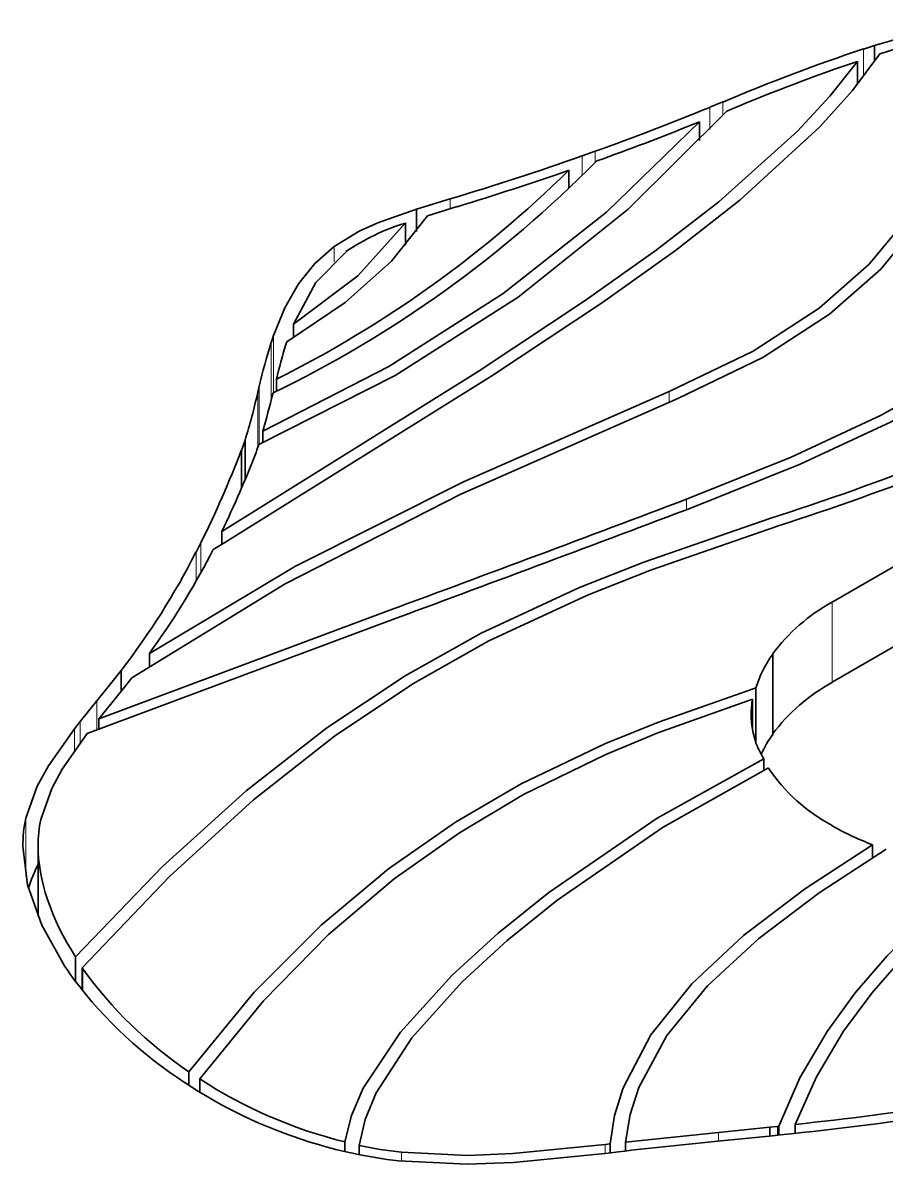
# Model space of a CAD drawing. Extents: x 145 to 857, y 42 to 790.
# Drawn here: x 709.55 to 713.95, y 623.97 to 629.78 of the extents above; entities that cross this region are included whole.
import ezdxf

# ---------------------------------------------------------------- set-up
doc = ezdxf.new("R2010")
doc.units = 0

msp = doc.modelspace()

# ---------------------------------------------------------------- linework, layer by layer
at = {"color": 7, "lineweight": 35, "ltscale": 0.001481}
msp.add_line((713.8912, 629.6675), (713.8347, 629.6498), dxfattribs=at)
at = {"color": 7, "lineweight": 13, "ltscale": 0.003496}
msp.add_line((713.8347, 629.6498), (713.8347, 629.5099), dxfattribs=at)
at = {"color": 7, "lineweight": 35, "ltscale": 0.002023}
msp.add_line((713.8912, 629.6675), (713.8912, 629.5865), dxfattribs=at)
at = {"color": 7, "lineweight": 35, "ltscale": 0.00024905}
msp.add_line((713.9182, 629.6254), (713.9277, 629.6283), dxfattribs=at)
at = {"color": 7, "lineweight": 35, "ltscale": 0.002907}
msp.add_line((713.804, 629.5869), (713.804, 629.4706), dxfattribs=at)
at = {"color": 7, "lineweight": 35, "ltscale": 0.001802}
msp.add_line((713.1189, 629.3805), (713.0522, 629.353), dxfattribs=at)
at = {"color": 7, "lineweight": 13, "ltscale": 0.002834}
msp.add_line((713.0522, 629.353), (713.0522, 629.2397), dxfattribs=at)
at = {"color": 7, "lineweight": 13, "ltscale": 0.001706}
msp.add_line((713.1189, 629.3805), (713.1189, 629.3123), dxfattribs=at)
at = {"color": 7, "lineweight": 35, "ltscale": 0.000675263}
msp.add_line((713.1385, 629.334), (713.1635, 629.3444), dxfattribs=at)
at = {"color": 7, "lineweight": 35, "ltscale": 0.002396}
msp.add_line((712.9995, 629.2795), (712.9995, 629.1837), dxfattribs=at)
at = {"color": 7, "lineweight": 35, "ltscale": 0.001746}
msp.add_line((712.4683, 629.129), (712.4026, 629.1053), dxfattribs=at)
at = {"color": 7, "lineweight": 13, "ltscale": 0.002483}
msp.add_line((712.4026, 629.1053), (712.4026, 629.006), dxfattribs=at)
at = {"color": 7, "lineweight": 13, "ltscale": 0.00145}
msp.add_line((712.4683, 629.129), (712.4683, 629.071), dxfattribs=at)
at = {"color": 7, "lineweight": 35, "ltscale": 0.000855724}
msp.add_line((712.4769, 629.0797), (712.5092, 629.0912), dxfattribs=at)
at = {"color": 7, "lineweight": 35, "ltscale": 0.002271}
msp.add_line((712.3353, 629.0323), (712.3353, 628.9415), dxfattribs=at)
at = {"color": 7, "lineweight": 35, "ltscale": 0.004505}
msp.add_line((711.7307, 628.8865), (711.5583, 628.8339), dxfattribs=at)
at = {"color": 7, "lineweight": 13, "ltscale": 0.00126}
msp.add_line((711.7307, 628.8865), (711.7307, 628.8361), dxfattribs=at)
at = {"color": 7, "lineweight": 35, "ltscale": 0.002835}
msp.add_line((711.5583, 628.8339), (711.5583, 628.7205), dxfattribs=at)
at = {"color": 7, "lineweight": 35, "ltscale": 0.003966}
msp.add_line((711.6147, 628.8009), (711.7665, 628.847), dxfattribs=at)
at = {"color": 7, "lineweight": 35, "ltscale": 0.002837}
msp.add_line((711.5036, 628.7645), (711.5036, 628.651), dxfattribs=at)
at = {"color": 7, "lineweight": 13, "ltscale": 0.001974}
msp.add_line((711.1391, 628.6448), (711.1391, 628.5658), dxfattribs=at)
at = {"color": 7, "lineweight": 35, "ltscale": 0.001709}
for p, q in [((710.9332, 628.2479), (710.9332, 628.1796)), ((710.399, 624.4409), (710.399, 624.3725))]:
    msp.add_line(p, q, dxfattribs=at)
at = {"color": 7, "lineweight": 35, "ltscale": 0.000992072}
msp.add_line((710.8308, 628.1903), (710.8183, 628.1526), dxfattribs=at)
at = {"color": 7, "lineweight": 13, "ltscale": 0.007265}
msp.add_line((710.8308, 628.1903), (710.8308, 627.8997), dxfattribs=at)
at = {"color": 7, "lineweight": 13, "ltscale": 0.007362}
msp.add_line((710.8183, 628.1526), (710.8183, 627.8582), dxfattribs=at)
at = {"color": 7, "lineweight": 35, "ltscale": 0.00037637}
msp.add_line((710.8939, 628.1446), (710.8987, 628.1589), dxfattribs=at)
at = {"color": 7, "lineweight": 35, "ltscale": 0.061499}
for p, q in [((715.8058, 628.063), (713.6755, 626.8331)), ((715.8058, 627.6548), (713.6755, 626.4248))]:
    msp.add_line(p, q, dxfattribs=at)
at = {"color": 7, "lineweight": 35, "ltscale": 0.001532}
msp.add_line((710.8461, 627.9684), (710.8461, 627.9071), dxfattribs=at)
at = {"color": 7, "lineweight": 35, "ltscale": 0.000837195}
msp.add_line((710.7585, 627.9325), (710.7508, 627.8999), dxfattribs=at)
at = {"color": 7, "lineweight": 13, "ltscale": 0.007005}
msp.add_line((710.7508, 627.8999), (710.7508, 627.6197), dxfattribs=at)
at = {"color": 7, "lineweight": 13, "ltscale": 0.007382}
msp.add_line((710.7585, 627.9325), (710.7585, 627.6372), dxfattribs=at)
at = {"color": 7, "lineweight": 35, "ltscale": 0.000118056}
msp.add_line((710.827, 627.8939), (710.8282, 627.8984), dxfattribs=at)
at = {"color": 7, "lineweight": 13, "ltscale": 0.001367}
msp.add_line((712.8453, 627.9053), (712.8453, 627.8506), dxfattribs=at)
at = {"color": 7, "lineweight": 35, "ltscale": 0.001386}
msp.add_line((710.686, 627.658), (710.6672, 627.6058), dxfattribs=at)
at = {"color": 7, "lineweight": 35, "ltscale": 0.005057}
msp.add_line((710.686, 627.658), (710.686, 627.4557), dxfattribs=at)
at = {"color": 7, "lineweight": 35, "ltscale": 0.001454}
msp.add_line((710.7758, 627.7032), (710.7758, 627.645), dxfattribs=at)
at = {"color": 7, "lineweight": 35, "ltscale": 0.004857}
msp.add_line((710.6672, 627.6058), (710.6672, 627.4116), dxfattribs=at)
at = {"color": 7, "lineweight": 35, "ltscale": 0.00032866}
msp.add_line((710.7422, 627.5957), (710.7466, 627.6081), dxfattribs=at)
at = {"color": 7, "lineweight": 35, "ltscale": 0.000751953}
msp.add_line((710.7466, 627.6081), (710.7568, 627.6364), dxfattribs=at)
at = {"color": 7, "lineweight": 13, "ltscale": 0.001324}
msp.add_line((712.9338, 627.3567), (712.9338, 627.3037), dxfattribs=at)
at = {"color": 7, "lineweight": 35, "ltscale": 0.001622}
msp.add_line((710.5674, 627.1926), (710.5674, 627.1277), dxfattribs=at)
at = {"color": 7, "lineweight": 35, "ltscale": 0.001348}
msp.add_line((710.4607, 627.1349), (710.4363, 627.0869), dxfattribs=at)
at = {"color": 7, "lineweight": 13, "ltscale": 0.003828}
msp.add_line((710.4607, 627.1349), (710.4607, 626.9818), dxfattribs=at)
at = {"color": 7, "lineweight": 35, "ltscale": 0.001733}
msp.add_line((710.5234, 627.1005), (710.5825, 627.1369), dxfattribs=at)
at = {"color": 7, "lineweight": 13, "ltscale": 0.003711}
msp.add_line((710.4363, 627.0869), (710.4363, 626.9384), dxfattribs=at)
at = {"color": 7, "lineweight": 35, "ltscale": 0.000737017}
msp.add_line((710.51, 627.0743), (710.5234, 627.1005), dxfattribs=at)
at = {"color": 7, "lineweight": 13, "ltscale": 0.010207}
msp.add_line((713.6755, 626.8331), (713.6755, 626.4248), dxfattribs=at)
at = {"color": 7, "lineweight": 35, "ltscale": 0.039418}
msp.add_line((711.4186, 626.7896), (709.9415, 626.2383), dxfattribs=at)
at = {"color": 7, "lineweight": 35, "ltscale": 0.042115}
msp.add_line((709.8821, 626.1632), (711.4603, 626.7523), dxfattribs=at)
at = {"color": 7, "lineweight": 35, "ltscale": 0.001634}
msp.add_line((710.1989, 626.5714), (710.1989, 626.506), dxfattribs=at)
at = {"color": 7, "lineweight": 35, "ltscale": 0.010207}
msp.add_line((713.3727, 626.5676), (713.3727, 626.1594), dxfattribs=at)
at = {"color": 7, "lineweight": 35, "ltscale": 0.002161}
msp.add_line((710.0557, 626.4854), (710.0018, 626.4177), dxfattribs=at)
at = {"color": 7, "lineweight": 35, "ltscale": 0.002657}
msp.add_line((710.0557, 626.4854), (710.0557, 626.3791), dxfattribs=at)
at = {"color": 7, "lineweight": 35, "ltscale": 0.001543}
msp.add_line((710.0719, 626.3991), (710.1103, 626.4474), dxfattribs=at)
at = {"color": 7, "lineweight": 35, "ltscale": 0.002797}
msp.add_line((710.0018, 626.4177), (709.9313, 626.3309), dxfattribs=at)
at = {"color": 7, "lineweight": 35, "ltscale": 0.00281}
msp.add_line((710.0011, 626.3118), (710.0719, 626.3991), dxfattribs=at)
at = {"color": 7, "lineweight": 35, "ltscale": 0.000238369}
msp.add_line((713.2876, 626.3959), (713.2786, 626.3928), dxfattribs=at)
at = {"color": 7, "lineweight": 35, "ltscale": 0.007039}
msp.add_line((713.2876, 626.3959), (713.2876, 626.1143), dxfattribs=at)
at = {"color": 7, "lineweight": 35, "ltscale": 0.003384}
msp.add_line((709.9313, 626.3309), (709.8463, 626.2255), dxfattribs=at)
at = {"color": 7, "lineweight": 13, "ltscale": 0.003729}
msp.add_line((709.9313, 626.3309), (709.9313, 626.1817), dxfattribs=at)
at = {"color": 7, "lineweight": 35, "ltscale": 0.002367}
msp.add_line((709.9415, 626.2383), (710.0011, 626.3118), dxfattribs=at)
at = {"color": 7, "lineweight": 35, "ltscale": 0.003886}
msp.add_line((713.2702, 626.3385), (713.2702, 626.183), dxfattribs=at)
at = {"color": 7, "lineweight": 35, "ltscale": 0.001199}
msp.add_line((709.8463, 626.2255), (709.8168, 626.1877), dxfattribs=at)
at = {"color": 7, "lineweight": 13, "ltscale": 0.002742}
msp.add_line((709.8463, 626.2255), (709.8463, 626.1158), dxfattribs=at)
at = {"color": 7, "lineweight": 35, "ltscale": 0.00132}
msp.add_line((709.9415, 626.2383), (709.9415, 626.1855), dxfattribs=at)
at = {"color": 7, "lineweight": 13, "ltscale": 0.002814}
msp.add_line((709.8168, 626.1877), (709.8168, 626.0751), dxfattribs=at)
at = {"color": 7, "lineweight": 35, "ltscale": 0.001448}
msp.add_line((713.3272, 626.0342), (713.3272, 625.9763), dxfattribs=at)
at = {"color": 7, "lineweight": 13, "ltscale": 0.007384}
msp.add_line((709.5697, 625.7317), (709.5697, 625.4363), dxfattribs=at)
at = {"color": 7, "lineweight": 35, "ltscale": 0.009012}
msp.add_line((709.6318, 625.5923), (709.6318, 625.2319), dxfattribs=at)
at = {"color": 7, "lineweight": 35, "ltscale": 0.001639}
msp.add_line((713.8807, 625.597), (713.8807, 625.5315), dxfattribs=at)
at = {"color": 7, "lineweight": 35, "ltscale": 0.000848582}
msp.add_line((709.7692, 624.9774), (709.7883, 624.9493), dxfattribs=at)
at = {"color": 7, "lineweight": 35, "ltscale": 0.003099}
msp.add_line((709.8226, 625.0258), (709.8226, 624.9019), dxfattribs=at)
at = {"color": 7, "lineweight": 35, "ltscale": 0.000114268}
msp.add_line((709.86, 624.9657), (709.8575, 624.9695), dxfattribs=at)
at = {"color": 7, "lineweight": 35, "ltscale": 0.002821}
msp.add_line((709.8575, 624.9695), (709.8575, 624.8566), dxfattribs=at)
at = {"color": 7, "lineweight": 13, "ltscale": 0.002808}
msp.add_line((709.86, 624.9657), (709.86, 624.8534), dxfattribs=at)
at = {"color": 7, "lineweight": 35, "ltscale": 0.000852771}
msp.add_line((710.3436, 624.4094), (710.3719, 624.3903), dxfattribs=at)
at = {"color": 7, "lineweight": 35, "ltscale": 0.00168}
msp.add_line((710.4551, 624.4044), (710.4551, 624.3372), dxfattribs=at)
at = {"color": 7, "lineweight": 35, "ltscale": 0.006576}
msp.add_line((713.3583, 624.1588), (713.0966, 624.1323), dxfattribs=at)
at = {"color": 7, "lineweight": 35, "ltscale": 0.000994041}
msp.add_line((713.3979, 624.1628), (713.3583, 624.1588), dxfattribs=at)
at = {"color": 7, "lineweight": 35, "ltscale": 0.001132}
for p, q in [((713.3583, 624.1588), (713.3583, 624.1135)), ((713.4036, 624.1635), (713.4036, 624.1182))]:
    msp.add_line(p, q, dxfattribs=at)
at = {"color": 7, "lineweight": 35, "ltscale": 0.000144411}
msp.add_line((713.4036, 624.1635), (713.3979, 624.1628), dxfattribs=at)
at = {"color": 7, "lineweight": 13, "ltscale": 0.001131}
for p, q in [((713.3979, 624.1628), (713.3979, 624.1176)), ((713.0966, 624.1323), (713.0966, 624.087))]:
    msp.add_line(p, q, dxfattribs=at)
at = {"color": 7, "lineweight": 35, "ltscale": 0.001135}
msp.add_line((713.4863, 624.1724), (713.4863, 624.127), dxfattribs=at)
at = {"color": 7, "lineweight": 35, "ltscale": 0.011904}
msp.add_line((713.0966, 624.1323), (712.6231, 624.0823), dxfattribs=at)
at = {"color": 7, "lineweight": 35, "ltscale": 0.00659}
msp.add_line((713.1097, 624.0884), (713.372, 624.1149), dxfattribs=at)
at = {"color": 7, "lineweight": 35, "ltscale": 0.000988129}
msp.add_line((713.372, 624.1149), (713.4113, 624.119), dxfattribs=at)
at = {"color": 7, "lineweight": 35, "ltscale": 0.001231}
msp.add_line((711.1935, 624.084), (711.1935, 624.0347), dxfattribs=at)
at = {"color": 7, "lineweight": 35, "ltscale": 0.001187}
msp.add_line((711.2672, 624.066), (711.2672, 624.0186), dxfattribs=at)
at = {"color": 7, "lineweight": 35, "ltscale": 0.000636304}
msp.add_line((712.5444, 624.0734), (712.5191, 624.0703), dxfattribs=at)
at = {"color": 7, "lineweight": 13, "ltscale": 0.001135}
msp.add_line((712.5191, 624.0703), (712.5191, 624.0249), dxfattribs=at)
at = {"color": 7, "lineweight": 35, "ltscale": 0.001134}
msp.add_line((712.5444, 624.0734), (712.5444, 624.028), dxfattribs=at)
at = {"color": 7, "lineweight": 35, "ltscale": 0.001123}
msp.add_line((712.6231, 624.0823), (712.6231, 624.0374), dxfattribs=at)
at = {"color": 7, "lineweight": 35, "ltscale": 0.001031}
msp.add_line((711.1929, 624.0349), (711.2332, 624.0257), dxfattribs=at)
at = {"color": 7, "lineweight": 13, "ltscale": 0.001128}
msp.add_line((711.4822, 624.0306), (711.4822, 623.9855), dxfattribs=at)
at = {"color": 7, "lineweight": 35, "ltscale": 0.001328}
msp.add_line((712.5345, 624.0269), (712.5872, 624.0331), dxfattribs=at)
at = {"color": 7, "lineweight": 35}
for points in [[(712.8901, 627.8693), (713.3224, 628.0781), (713.6628, 628.3), (713.9228, 628.5292), (714.1133, 628.7601), (714.2454, 628.9872), (714.35, 629.2743), (714.3862, 629.4498), (714.4129, 629.7451)], [(714.3351, 629.7297), (714.3074, 629.4324), (714.2717, 629.2618), (714.1706, 628.9873), (714.0447, 628.7723), (713.8647, 628.5544), (713.6094, 628.3297), (713.2734, 628.1117), (712.8453, 627.9053)], [(710.5825, 627.1369), (711.9426, 627.9851), (712.5068, 628.3593), (712.8785, 628.6245), (713.2059, 628.8804), (713.613, 629.254), (713.7784, 629.4393), (713.9182, 629.6254)], [(713.804, 629.5869), (713.6631, 629.4091), (713.4985, 629.2315), (713.0981, 628.8721), (712.7789, 628.6252), (712.4183, 628.3691), (711.8736, 628.008), (710.5674, 627.1926)], [(710.7568, 627.6364), (711.4504, 627.9876), (712.0759, 628.3857), (712.6373, 628.8335), (713.1385, 629.334)], [(712.9995, 629.2795), (712.526, 628.8188), (711.9998, 628.4041), (711.4175, 628.033), (710.7758, 627.7032)], [(714.9206, 628.9326), (714.8934, 628.7176), (714.813, 628.5178), (714.6815, 628.3309), (714.5506, 628.1979), (714.3929, 628.0699), (714.1759, 627.9256), (713.9249, 627.7854), (713.4667, 627.5706), (712.9338, 627.3567)], [(712.976, 627.3197), (713.5132, 627.5352), (713.9761, 627.7516), (714.2372, 627.897), (714.4625, 628.0468), (714.623, 628.1772), (714.7564, 628.313), (714.8904, 628.5037), (714.9722, 628.7077), (715, 628.9271)], [(711.5583, 628.8339), (711.3624, 628.7648), (711.267, 628.722), (711.1391, 628.6448)], [(710.8987, 628.1589), (711.1962, 628.3586), (711.4311, 628.5693), (711.6147, 628.8009)], [(711.5036, 628.7645), (711.2607, 628.4941), (710.9332, 628.2479)], [(711.1391, 628.6448), (711.0414, 628.5576), (710.9583, 628.4542), (710.8886, 628.3324), (710.8308, 628.1903)], [(710.9332, 628.2479), (711.0471, 628.46), (711.2003, 628.6176)], [(712.8453, 627.9053), (711.7986, 627.4462), (710.9434, 627.0152), (710.1989, 626.5714)], [(710.1103, 626.4474), (710.8907, 626.9257), (711.7847, 627.3829), (712.8901, 627.8693)], [(713.3578, 627.258), (712.7167, 627.0357), (712.3898, 626.9072), (711.8884, 626.6746), (711.5014, 626.4572), (711.103, 626.1928), (710.6916, 625.8723), (710.2654, 625.4863), (709.8226, 625.0258)], [(709.8575, 624.9695), (710.3018, 625.4358), (710.7291, 625.8261), (711.1414, 626.1498), (711.5403, 626.4164), (711.9276, 626.6352), (712.429, 626.8687), (712.7557, 626.9973), (713.3965, 627.2195)], [(713.2786, 626.3928), (712.7907, 626.2209), (712.5209, 626.1119), (712.0923, 625.9068), (711.7578, 625.7119), (711.4168, 625.4744), (711.0737, 625.1877), (710.733, 624.8455), (710.399, 624.4409)], [(710.4551, 624.4044), (710.78, 624.802), (711.1116, 625.1394), (711.4455, 625.4227), (711.7777, 625.6584), (712.1042, 625.8525), (712.5234, 626.0575), (712.7883, 626.1666), (713.2702, 626.3385)], [(709.8168, 626.1877), (709.6846, 625.9996), (709.628, 625.8962), (709.5697, 625.7317)], [(709.6459, 625.7262), (709.7014, 625.8829), (709.7554, 625.982), (709.8821, 626.1632)], [(713.3272, 626.0342), (712.7841, 625.7317), (712.2333, 625.354), (711.9756, 625.1467), (711.7406, 624.9325), (711.4771, 624.6427), (711.2882, 624.3568), (711.2279, 624.2181), (711.1935, 624.084)], [(711.2672, 624.066), (711.2979, 624.1972), (711.3544, 624.3329), (711.5356, 624.6133), (711.7914, 624.8981), (712.0208, 625.109), (712.2732, 625.3134), (712.8147, 625.6871), (713.3511, 625.9883)], [(709.5546, 625.5893), (709.5789, 625.3937), (709.6509, 625.1879), (709.7692, 624.9774)], [(713.8807, 625.597), (713.5347, 625.3709), (713.2247, 625.1349), (712.9608, 624.8881), (712.7527, 624.6296), (712.6106, 624.3583), (712.5674, 624.2176), (712.5444, 624.0734)], [(712.6231, 624.0823), (712.6473, 624.2229), (712.6912, 624.3602), (712.8335, 624.6253), (713.0403, 624.8784), (713.3019, 625.1204), (713.6085, 625.3522), (713.9504, 625.5746)], [(714.4325, 625.4704), (714.184, 625.2576), (713.9554, 625.0306), (713.7932, 624.8423), (713.6493, 624.6452), (713.5112, 624.4102), (713.4036, 624.1635)], [(713.4863, 624.1724), (713.5951, 624.4157), (713.734, 624.6476), (713.8771, 624.8406), (714.0377, 625.0251), (714.2671, 625.2505), (714.5164, 625.4618)], [(712.5191, 624.0703), (712.0495, 624.0238), (711.8197, 624.0146), (711.4822, 624.0306)], [(711.4672, 623.987), (711.8171, 623.9702), (712.0537, 623.9794), (712.5345, 624.0269)]]:
    msp.add_lwpolyline(points, dxfattribs=at)
for centre, radius, start, end in [((715.0723, 625.8663), 3.9803, 100.23563, 107.261), ((715.0737, 625.89), 3.9101, 100.88885, 107.04415), ((716.7031, 620.9725), 9.1394, 108.29171, 113.08765), ((717.0284, 620.1274), 9.9942, 108.82283, 112.75003), ((707.8389, 642.0721), 13.7462, 289.68064, 292.28773), ((707.8273, 641.9998), 13.7316, 289.93532, 292.12728), ((707.5181, 642.9609), 14.6913, 286.66283, 289.41884), ((708.2239, 633.2693), 5.9695, 295.86822, 315.42983), ((708.202, 633.239), 5.8971, 296.6417, 314.4955), ((707.4661, 642.9881), 14.7807, 286.91466, 289.23351), ((711.8306, 627.6905), 1.1218, 106.93265, 124.2087), ((713.6826, 627.2597), 3.0004, 162.68472, 167.04269), ((713.5118, 627.3431), 2.738, 162.97767, 166.79928), ((707.9042, 628.5271), 2.9146, 342.64998, 347.57464), ((707.172, 628.7744), 3.7596, 343.44647, 346.45613), ((705.7561, 629.4776), 5.2556, 333.52898, 339.13691), ((705.6864, 629.5497), 5.4204, 334.2234, 338.86912), ((709.1302, 640.4724), 13.8735, 287.74102, 291.44131), ((709.1217, 640.5717), 14.0191, 287.7529, 291.43864), ((619.9354, 873.6542), 263.2702, 290.333737, 290.68584), ((621.9805, 868.2212), 257.5146, 290.332931, 290.693019), ((707.0138, 628.8293), 3.8403, 322.38397, 333.0188), ((707.0531, 628.8674), 3.8944, 323.87507, 332.58309), ((714.1172, 626.0193), 0.9252, 118.49451, 143.62897), ((713.8389, 626.2298), 0.5757, 144.07296, 163.24171), ((714.1172, 625.6111), 0.9252, 118.49451, 143.62897), ((713.7079, 626.2607), 0.4446, 169.92422, 179.97442), ((713.7302, 626.263), 0.4669, 180.25876, 198.97183), ((713.8235, 625.8304), 0.558, 143.87777, 155.9009), ((713.8665, 626.3555), 0.6275, 202.91789, 210.78907), ((714.1115, 626.5048), 0.92, 214.19426, 241.74422), ((710.2098, 625.592), 0.6552, 167.68899, 180.23124), ((710.2518, 625.5949), 0.6199, 167.77656, 180.24001), ((714.4009, 626.9703), 1.4684, 240.39428, 249.25364), ((710.3806, 625.1251), 0.8355, 153.6536, 162.56585), ((711.567, 626.2274), 2.1908, 215.69833, 236.06056), ((711.5963, 626.2133), 2.1385, 215.69947, 235.96021), ((711.7825, 626.4518), 2.4401, 237.04259, 256.03211), ((711.7715, 626.4898), 2.5233, 236.3097, 240.01842), ((711.7557, 626.4595), 2.4891, 239.98654, 256.93411), ((712.0878, 637.8834), 13.7818, 275.82353, 279.168), ((711.9393, 639.0452), 14.9983, 275.6324, 279.07547), ((711.7379, 626.2476), 2.2317, 257.8246, 263.42301), ((715.6379, 597.5736), 26.6349, 95.44659, 96.57692), ((711.7374, 626.3483), 2.3767, 257.75197, 263.4744)]:
    msp.add_arc(centre, radius, start, end, dxfattribs=at)
msp.add_ellipse((710.9834, 625.0778), major_axis=(1.268, -0.8167), ratio=0.572992, start_param=3.495197, end_param=4.032897, dxfattribs=at)

doc.saveas('drawing.dxf')
